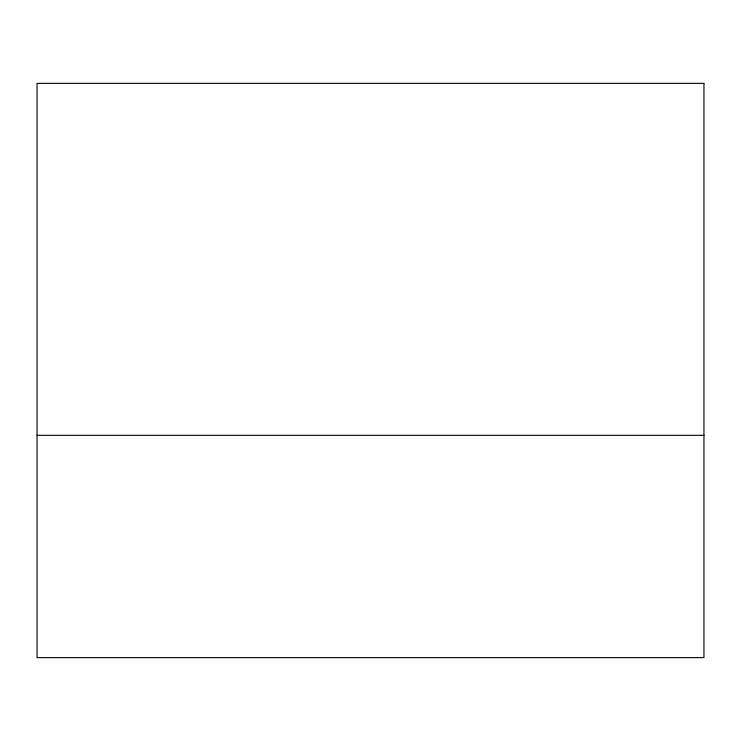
<?xml version="1.0" encoding="UTF-8"?>
<svg xmlns="http://www.w3.org/2000/svg" width="741" height="741" viewBox="0 0 741 741"><rect width="100%" height="100%" fill="white"/><g stroke="black" fill="none" stroke-linecap="round" stroke-linejoin="round"><path stroke-width="1.11" d="M37.05 435.338L703.95 435.338M703.95 83.362L37.05 83.362L37.05 657.638L703.95 657.638L703.95 83.362"/></g></svg>
